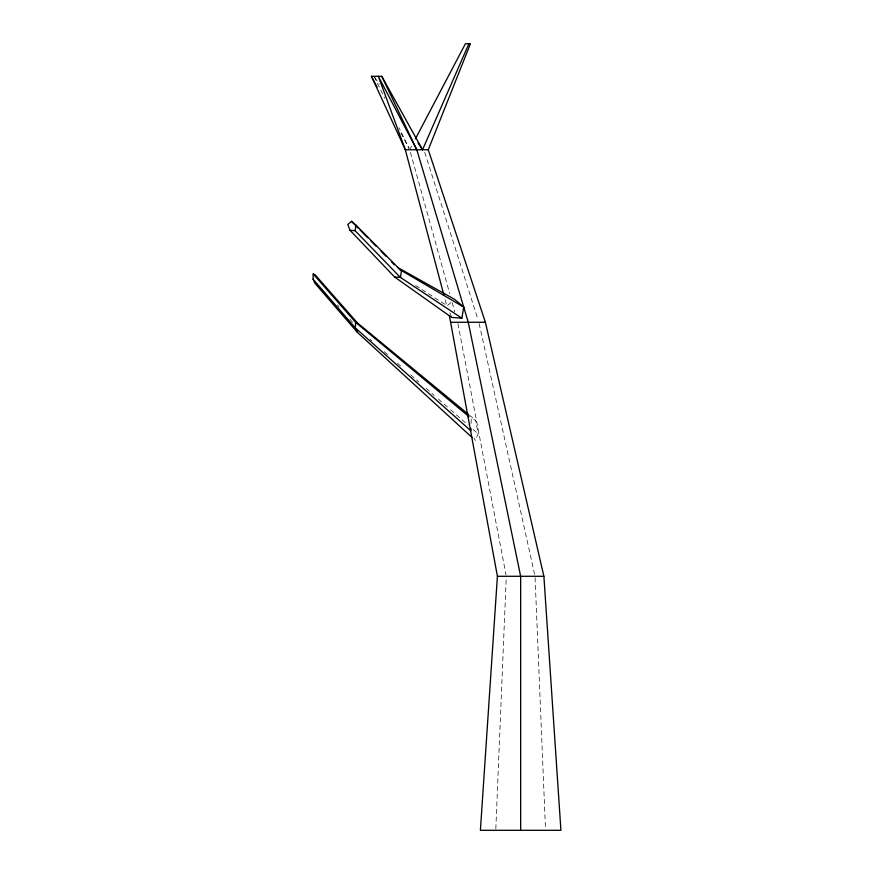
<?xml version="1.0" encoding="UTF-8"?>
<svg xmlns="http://www.w3.org/2000/svg" width="874" height="874" viewBox="0 0 874 874"><rect width="100%" height="100%" fill="white"/><g stroke="black" fill="none" stroke-linecap="round" stroke-linejoin="round"><path stroke-width="0.66" stroke-dasharray="4.37 3.28" d="M471.097 423.431L471.217 418.482L475.696 420.361L478.165 433.886L475.205 440.387L474.134 438.005M495.82 828.945L506.232 577.648M410.332 148.547L411.599 146.133M450.94 302.59L447.215 305.791L415.685 285.547M469.436 415.194L475.696 420.361M369.986 339.199L372.029 340.991M384.276 351.709L388.362 355.281M397.539 363.322L400.609 365.998M410.813 374.935L418.974 382.08M426.119 388.329L434.28 395.474M438.366 399.047L449.597 408.879M450.613 409.775L467.961 424.961M473.063 429.418L478.165 433.886M337.451 304.928L339.232 306.96M349.884 319.185L352.55 322.244M374.815 77.425L379.283 84.21M400.915 132.892L409.076 148.547L399.014 127.713M374.061 76.3L384.757 98.336M449.881 312.761L451.661 317.415M424.72 152.349L478.023 319.676M410.43 152.36L449.673 293.522M452.219 302.666L454.764 311.81M445.183 299.88L446.931 306.468M479.138 323.599L534.724 574.95M457.932 323.609L506.035 574.95M535.074 577.648L545.485 828.945"/><path stroke-width="1.31" d="M472.211 437.634L357.4 332.371L314.891 283.209L313.078 279.199L313.209 273.966L315.099 274.764L357.619 323.118L468.388 414.331M470.977 428.391L470.911 430.86L355.412 327.969L313.078 279.199M449.378 315.689L497.415 576.283L480.394 830.3L560.922 830.3L543.89 576.283L485.387 322.266L428.271 149.749L470.452 43.7L465.438 43.7L415.401 138.9M461.865 318.191L400.401 277.419L355.073 230.67L355.991 225.142L351.501 221.351L347.808 224.52L350.015 230.288L394.578 276.982L451.661 317.415L461.865 318.191L463.723 307.058L454.666 299.389L397.484 267.378M418.056 142.975L422.535 149.749L468.901 43.7M443.784 294.614L405.317 149.749L371.439 76.3L381.763 76.3L422.535 149.749M428.271 149.749L405.317 149.749L378.322 76.3L416.8 149.749L468.256 322.266L520.653 576.283L520.653 830.3M451.126 322.266L485.387 322.266M497.415 576.283L543.89 576.283M350.015 230.288L355.073 230.67M394.578 276.982L400.401 277.419L401.45 271.071L355.991 225.142M357.619 323.118L355.554 322.255L313.209 273.966M463.723 307.058L399.385 269.323M469.13 416.756L355.554 322.255L355.412 327.969L357.4 332.371M351.501 221.351L358.176 228.103M360.077 230.037L367.703 237.75M370.565 240.645L376.279 246.435M381.042 251.264L385.805 256.093M391.53 261.883L394.382 264.778M371.439 76.3L377.076 87.138M381.763 76.3L416.8 149.749"/></g></svg>
